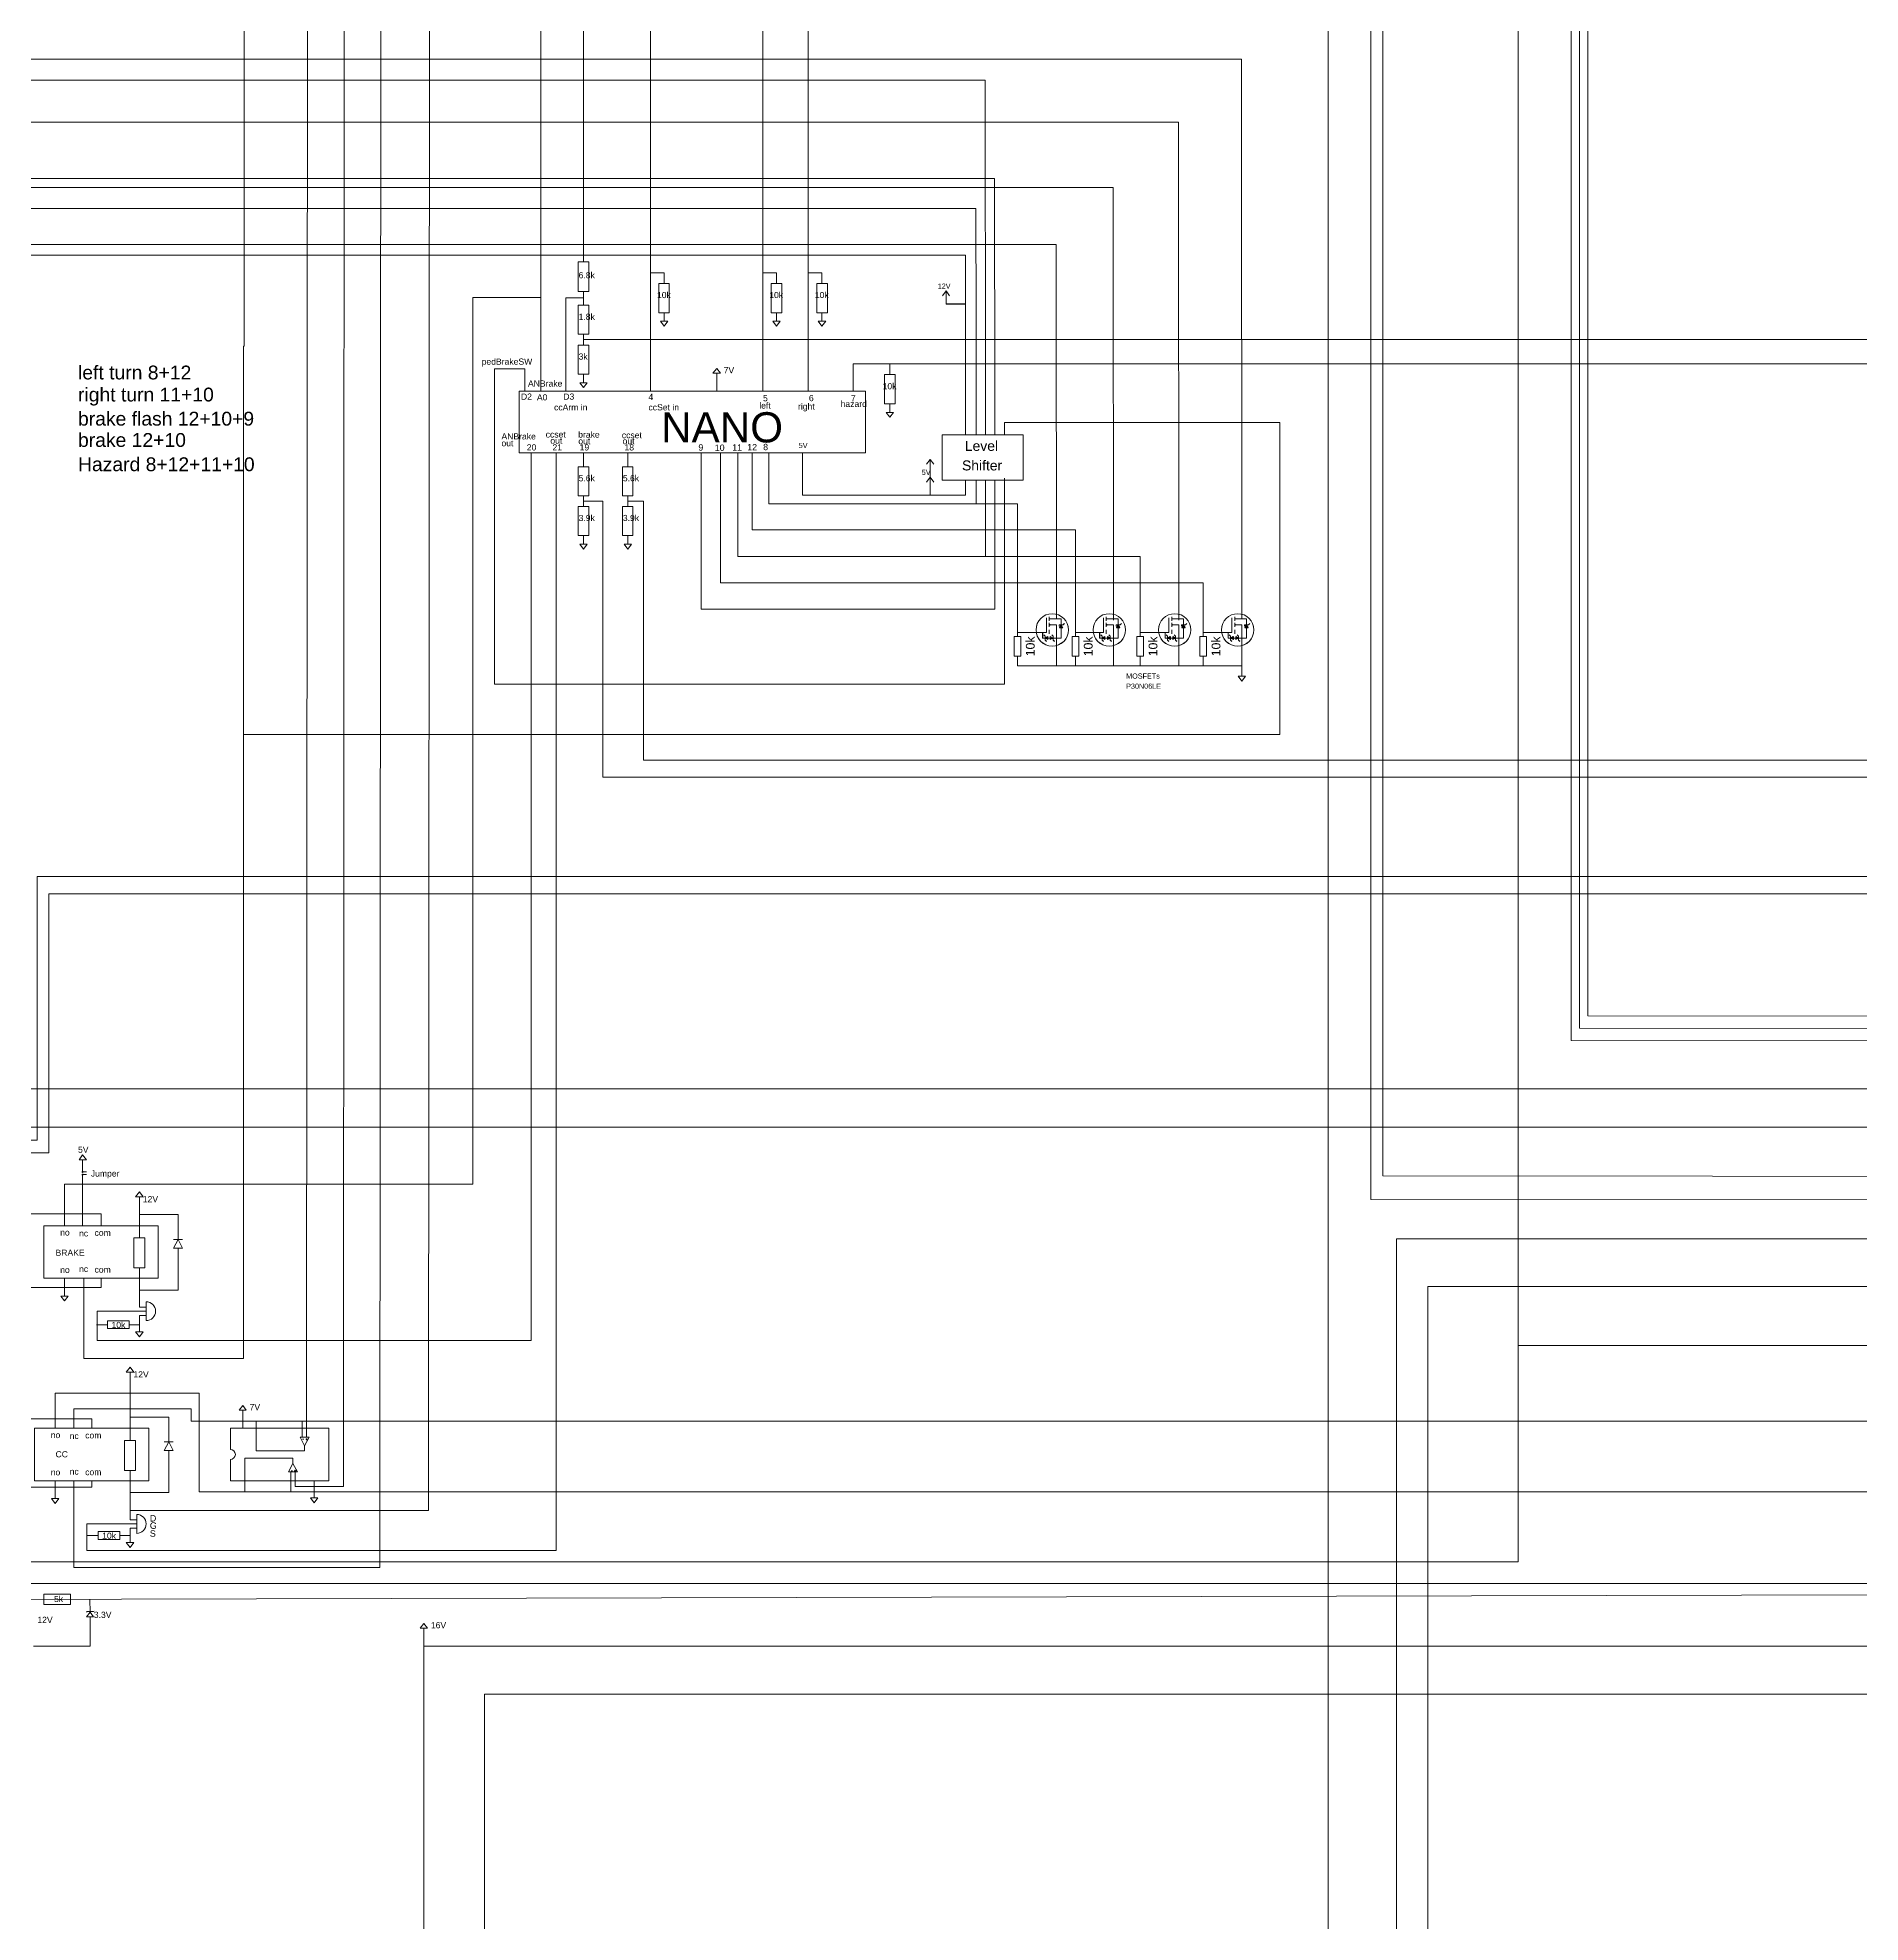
# Model space of a CAD drawing. Header units: inches. Extents: x 4541 to 19811, y -21622 to -6339.
# Drawn here: x 5170 to 6394, y -9390 to -8125 of the extents above; entities that cross this region are included whole.
import ezdxf

# ---------------------------------------------------------------- set-up
doc = ezdxf.new("R2010")
doc.units = ezdxf.units.IN
doc.header["$MEASUREMENT"] = 0
doc.layers.get('0').update_dxf_attribs({"lineweight": 0})
doc.styles.get("Standard").update_dxf_attribs({"font": 'arial.ttf'})

# ---------------------------------------------------------------- blocks, each defined once
blk = doc.blocks.new('N-Mosfet')
at = {"ltscale": 5}
for p, q in [((0, 0), (0, -3.75)), ((-3.38, -3.36), (-3.38, -8.32)), ((-2.4, -3.06), (-2.4, -4.38)), ((-2.4, -3.75), (1.57, -3.75)), ((-2.4, -5.07), (-2.4, -6.4)), ((-2.4, -5.73), (-2.18, -5.58)), ((-2.4, -5.73), (-2.18, -5.89)), ((-2.18, -5.58), (-2.18, -5.89)), ((-2.18, -5.73), (0, -5.73)), ((0, -5.73), (0, -14.49)), ((0.93, -6.19), (0.92, -5.75)), ((0.92, -5.75), (1.57, -5.75)), ((1.57, -5.75), (1.05, -6.68)), ((1.57, -3.75), (1.57, -10.18)), ((2.22, -5.75), (1.57, -5.75)), ((1.57, -5.75), (2.09, -6.68)), ((2.66, -5.31), (2.22, -5.75)), ((-3.38, -8.32), (-8.86, -8.32)), ((-4.64, -8.32), (-4.64, -10.18)), ((1.57, -10.18), (-4.64, -10.18)), ((-4.25, -9.09), (-3.81, -9.53)), ((-3.81, -9.53), (-3.81, -10.18)), ((-3.81, -10.18), (-2.88, -9.66)), ((-3.81, -10.83), (-3.81, -10.18)), ((-3.81, -10.18), (-2.88, -10.7)), ((-3.37, -11.27), (-3.81, -10.83)), ((-3.38, -8.32), (-3.38, -8.32)), ((-2.88, -9.66), (-2.88, -10.18)), ((-2.88, -10.7), (-2.88, -10.18)), ((-2.4, -7.44), (-2.4, -8.76)), ((-1.12, -10.18), (-2.05, -9.66)), ((-2.05, -9.66), (-2.05, -10.18)), ((-1.12, -10.18), (-2.05, -10.7)), ((-2.05, -10.7), (-2.05, -10.18)), ((-1.56, -9.09), (-1.12, -9.53)), ((-1.12, -9.53), (-1.12, -10.18)), ((-1.12, -10.83), (-1.12, -10.18)), ((-0.68, -11.27), (-1.12, -10.83)), ((1.05, -6.68), (1.57, -6.68)), ((2.09, -6.68), (1.57, -6.68))]:
    blk.add_line(p, q, dxfattribs=at)
blk.add_circle((-1.4, -7.43), 5.44, dxfattribs=at)

msp = doc.modelspace()

# ---------------------------------------------------------------- linework, layer by layer
for p, q in [((5591, -8283.1), (5581.8, -8283.1)), ((5591, -8283.1), (5591, -8290.3)), ((5666.4, -8283.1), (5657.2, -8283.1)), ((5666.4, -8283.1), (5666.4, -8290.3)), ((5697, -8283.1), (5687.8, -8283.1)), ((5697, -8283.1), (5697, -8290.3)), ((5536.9, -8299.8), (5525, -8299.8)), ((5525, -8299.8), (5525, -8362.5)), ((5536.9, -8295.6), (5536.9, -8304.8)), ((5591, -8309.8), (5591, -8315.6)), ((5666.4, -8309.8), (5666.4, -8315.6)), ((5697, -8309.8), (5697, -8315.6)), ((5536.9, -8324.3), (5536.9, -8331.5)), ((5536.9, -8351.1), (5536.9, -8356.8)), ((5742.5, -8344.2), (5742.5, -8351.4)), ((5742.5, -8370.9), (5742.5, -8376.7)), ((5536.9, -8404), (5536.9, -8413.2)), ((5566.6, -8404), (5566.6, -8413.2)), ((5536.9, -8432.7), (5536.9, -8439.9)), ((5566.6, -8432.7), (5566.6, -8439.9)), ((5536.9, -8459.5), (5536.9, -8465.2)), ((5566.6, -8459.5), (5566.6, -8465.2)), ((5849.6, -8515.4), (5849.6, -8514)), ((5849.6, -8514), (5849.6, -8516.7)), ((5854.4, -8515.4), (5849.6, -8515.4)), ((5849.6, -8516.7), (5849.6, -8515.4)), ((5849.6, -8515.4), (5857.6, -8515.4)), ((5857.6, -8515.4), (5857.6, -8521.3)), ((5828.2, -8524.6), (5828.2, -8527.1)), ((5846.8, -8527), (5845.9, -8526.1)), ((5845.9, -8526.1), (5846.8, -8527)), ((5846.8, -8528.3), (5846.8, -8527)), ((5846.8, -8527), (5846.8, -8529.6)), ((5846.8, -8528.3), (5848.7, -8527.2)), ((5848.7, -8527.2), (5848.7, -8529.3)), ((5849.6, -8519.4), (5849.6, -8518.1)), ((5849.6, -8518.1), (5849.6, -8520.7)), ((5850.1, -8519.1), (5849.6, -8519.4)), ((5849.6, -8519.4), (5850.1, -8519.7)), ((5850.1, -8519.7), (5849.6, -8519.4)), ((5849.6, -8520.7), (5849.6, -8519.4)), ((5849.6, -8519.4), (5850.1, -8519.7)), ((5849.6, -8522.8), (5849.6, -8525.4)), ((5850.1, -8519.4), (5850.1, -8519.1)), ((5854.4, -8519.4), (5850.1, -8519.4)), ((5850.1, -8519.7), (5850.1, -8519.4)), ((5850.1, -8519.4), (5854.4, -8519.4)), ((5852.2, -8528.3), (5850.3, -8527.2)), ((5850.3, -8527.2), (5850.3, -8529.3)), ((5852.2, -8527), (5851.3, -8526.1)), ((5851.3, -8526.1), (5852.2, -8527)), ((5852.2, -8528.3), (5852.2, -8527)), ((5852.2, -8527), (5852.2, -8529.6)), ((5854.4, -8528.3), (5854.4, -8519.4)), ((5854.4, -8519.4), (5854.4, -8546.8)), ((5858.9, -8519.4), (5856.3, -8519.4)), ((5856.3, -8519.4), (5856.3, -8520.3)), ((5856.3, -8520.3), (5856.3, -8519.4)), ((5856.3, -8519.4), (5857.6, -8519.4)), ((5857.6, -8519.4), (5856.5, -8521.3)), ((5856.5, -8521.3), (5858.6, -8521.3)), ((5858.6, -8521.3), (5857.6, -8519.4)), ((5858.6, -8521.3), (5857.6, -8519.4)), ((5857.6, -8519.4), (5858.9, -8519.4)), ((5857.6, -8519.4), (5857.6, -8528.3)), ((5857.6, -8521.3), (5858.6, -8521.3)), ((5858.9, -8519.4), (5859.7, -8518.5)), ((5859.7, -8518.5), (5858.9, -8519.4)), ((5846.8, -8528.3), (5845.2, -8528.3)), ((5852.2, -8528.3), (5846.8, -8528.3)), ((5848.7, -8529.3), (5846.8, -8528.3)), ((5846.8, -8529.6), (5846.8, -8528.3)), ((5846.8, -8529.6), (5847.7, -8530.5)), ((5847.7, -8530.5), (5846.8, -8529.6)), ((5850.3, -8529.3), (5852.2, -8528.3)), ((5854.4, -8528.3), (5852.2, -8528.3)), ((5852.2, -8529.6), (5852.2, -8528.3)), ((5852.2, -8529.6), (5853.1, -8530.5)), ((5853.1, -8530.5), (5852.2, -8529.6)), ((5857.6, -8528.3), (5854.4, -8528.3)), ((5854.4, -8546.8), (5854.4, -8528.3)), ((5178, -8699.9), (5178, -8699.9)), ((5238.7, -8915.3), (5264.7, -8915.3)), ((5264.7, -8915.3), (5264.7, -8932)), ((5238.7, -8930.9), (5238.7, -8922.8)), ((5264.7, -8932), (5261.6, -8937.8)), ((5261.6, -8932), (5267.7, -8932)), ((5264.7, -8932), (5267.7, -8937.8)), ((5261.6, -8937.8), (5264.7, -8937.8)), ((5267.7, -8937.8), (5264.7, -8937.8)), ((5264.7, -8937.8), (5264.7, -8966.1)), ((5238.7, -8958.1), (5238.7, -8951.1)), ((5238.7, -8977.4), (5238.7, -8958.1)), ((5264.7, -8966.1), (5238.7, -8966.1)), ((5238.7, -8977.4), (5243.2, -8977.4)), ((5238.7, -8980.2), (5243.2, -8980.2)), ((5243.2, -8980.2), (5243.2, -8973.9)), ((5243.2, -8980.2), (5243.2, -8986.5)), ((5217.4, -8989.3), (5209.8, -8989.3)), ((5278.9, -9035.3), (5182.1, -9035.3)), ((5182.1, -9035.3), (5182.1, -9058.7)), ((5208.8, -9045.8), (5194.6, -9045.8)), ((5194.6, -9045.8), (5194.6, -9058.7)), ((5273.5, -9045.8), (5208.8, -9045.8)), ((5273.5, -9054.1), (5273.5, -9045.8)), ((5278.9, -9101.5), (5278.9, -9035.3)), ((5232.4, -9051.3), (5258.4, -9051.3)), ((5232.4, -9066.9), (5232.4, -9058.7)), ((5258.4, -9051.3), (5258.4, -9068)), ((5317.2, -9054.1), (5273.5, -9054.1)), ((5348.1, -9054.1), (5317.2, -9054.1)), ((5317.2, -9054.1), (5317.2, -9058.7)), ((5317.2, -9074), (5317.2, -9058.7)), ((5348.1, -9058.7), (5348.1, -9054.1)), ((5348.1, -9064.7), (5348.1, -9058.7)), ((5351, -9064.7), (5351, -9058.7)), ((5258.4, -9068), (5255.3, -9073.7)), ((5255.3, -9068), (5261.4, -9068)), ((5258.4, -9068), (5261.4, -9073.7)), ((5349.6, -9070.5), (5346.6, -9064.7)), ((5346.6, -9064.7), (5349.6, -9064.7)), ((5348.3, -9066.1), (5349.2, -9066.1)), ((5349.6, -9070.5), (5352.7, -9064.7)), ((5352.7, -9064.7), (5349.6, -9064.7)), ((5349.6, -9070.5), (5349.6, -9074)), ((5351.7, -9066.2), (5350.4, -9066.2)), ((5351, -9066.7), (5351, -9065.6)), ((5255.3, -9073.7), (5258.4, -9073.7)), ((5261.4, -9073.7), (5258.4, -9073.7)), ((5258.4, -9073.7), (5258.4, -9102)), ((5341.8, -9078.8), (5309.4, -9078.8)), ((5309.4, -9078.8), (5309.4, -9094.1)), ((5349.6, -9074), (5317.2, -9074)), ((5341.8, -9082.4), (5338.8, -9088.1)), ((5341.8, -9082.4), (5341.8, -9078.8)), ((5341.8, -9082.4), (5344.9, -9088.1)), ((5232.4, -9094.1), (5232.4, -9087.1)), ((5232.4, -9120.3), (5232.4, -9094.1)), ((5309.4, -9094.1), (5309.4, -9101.5)), ((5338.8, -9088.1), (5341.8, -9088.1)), ((5340.3, -9088.1), (5340.3, -9094.1)), ((5340.4, -9101.5), (5340.3, -9094.1)), ((5340.5, -9087.4), (5341.4, -9087.4)), ((5344.9, -9088.1), (5341.8, -9088.1)), ((5343.9, -9087.3), (5342.6, -9087.3)), ((5343.2, -9086.8), (5343.2, -9087.9)), ((5343.2, -9088.1), (5343.2, -9094.1)), ((5356.1, -9094.1), (5356.1, -9105.6)), ((5258.4, -9102), (5232.4, -9102)), ((5309.4, -9101.5), (5278.9, -9101.5)), ((5309.4, -9101.5), (5340.4, -9101.5)), ((5232.4, -9120.3), (5236.9, -9120.3)), ((5236.9, -9123), (5236.9, -9116.7)), ((5211.1, -9130.7), (5203.5, -9130.7)), ((5232.4, -9123), (5236.9, -9123)), ((5236.9, -9123), (5236.9, -9129.4)), ((5203.6, -9181.9), (5203.3, -9182.2)), ((5203.6, -9181.9), (5207.9, -9181.9)), ((5205.6, -9182.2), (5205.5, -9173.7)), ((5208.3, -9181.6), (5207.9, -9181.9))]:
    msp.add_line(p, q)
at = {"color": 1, "ltscale": 5}
for p, q in [((5780.3, -8304.1), (5780.3, -8295.1)), ((5793.4, -8304.1), (5780.3, -8304.1)), ((5793.4, -8391.9), (5793.4, -8304.1)), ((5626.3, -8347.2), (5623.8, -8350.5)), ((5628.8, -8350.5), (5623.8, -8350.5)), ((5626.3, -8347.2), (5628.8, -8350.5)), ((5769.6, -8429.1), (5769.6, -8408.3)), ((5769.6, -8420.2), (5767.1, -8423.5)), ((5769.6, -8420.2), (5772.1, -8423.5)), ((5793.4, -8432.3), (5793.4, -8422.2)), ((5200.6, -8875.3), (5198.2, -8878.6)), ((5203.1, -8878.6), (5198.2, -8878.6)), ((5200.6, -8875.3), (5203.1, -8878.6)), ((5238.7, -8900.1), (5236.2, -8903.5)), ((5241.2, -8903.5), (5236.2, -8903.5)), ((5238.7, -8900.1), (5241.2, -8903.5)), ((5232.4, -9017.8), (5229.9, -9021.1)), ((5234.9, -9021.1), (5229.9, -9021.1)), ((5232.4, -9017.8), (5234.9, -9021.1)), ((5308.1, -9043.4), (5305.6, -9046.7)), ((5310.5, -9046.7), (5305.6, -9046.7)), ((5308.1, -9043.4), (5310.5, -9046.7)), ((5429.7, -9189.8), (5427.3, -9193.1)), ((5432.2, -9193.1), (5427.3, -9193.1)), ((5429.7, -9189.8), (5432.2, -9193.1))]:
    msp.add_line(p, q, dxfattribs=at)
at = {"ltscale": 5}
for p, q in [((5591, -8318.9), (5588.5, -8315.6)), ((5588.5, -8315.6), (5593.5, -8315.6)), ((5591, -8318.9), (5593.5, -8315.6)), ((5666.4, -8318.9), (5664, -8315.6)), ((5664, -8315.6), (5668.9, -8315.6)), ((5666.4, -8318.9), (5668.9, -8315.6)), ((5697, -8318.9), (5694.5, -8315.6)), ((5694.5, -8315.6), (5699.5, -8315.6)), ((5697, -8318.9), (5699.5, -8315.6)), ((5536.9, -8360.1), (5534.4, -8356.8)), ((5534.4, -8356.8), (5539.4, -8356.8)), ((5536.9, -8360.1), (5539.4, -8356.8)), ((5813.1, -8383.6), (5813.1, -8368.6)), ((5742.5, -8380), (5740.1, -8376.7)), ((5740.1, -8376.7), (5745, -8376.7)), ((5742.5, -8380), (5745, -8376.7)), ((5813.1, -8391.9), (5813.1, -8383.6)), ((5819.5, -8420.9), (5819.5, -8422.2)), ((5536.9, -8468.5), (5534.4, -8465.2)), ((5534.4, -8465.2), (5539.4, -8465.2)), ((5536.9, -8468.5), (5539.4, -8465.2)), ((5566.6, -8468.5), (5564.1, -8465.2)), ((5564.1, -8465.2), (5569, -8465.2)), ((5566.6, -8468.5), (5569, -8465.2)), ((5875.4, -8524.6), (5867.1, -8524.6)), ((5867.1, -8524.6), (5867.1, -8527.1)), ((5918.9, -8524.6), (5910.6, -8524.6)), ((5961.2, -8524.6), (5952.9, -8524.6)), ((5828.2, -8540.5), (5828.2, -8546.8)), ((5854.4, -8536.9), (5854.4, -8546.8)), ((5867.1, -8540.5), (5867.1, -8546.8)), ((5892.7, -8546.8), (5892.7, -8530.7)), ((5910.6, -8540.5), (5910.6, -8546.8)), ((5936.6, -8546.8), (5936.6, -8530.7)), ((5952.9, -8540.5), (5952.9, -8546.8)), ((5978.9, -8546.8), (5978.9, -8530.7)), ((5854.4, -8546.8), (5867.1, -8546.8)), ((5867.1, -8546.8), (5892.7, -8546.8)), ((5892.7, -8546.8), (5910.6, -8546.8)), ((5910.6, -8546.8), (5936.6, -8546.8)), ((5936.6, -8546.8), (5952.9, -8546.8)), ((5952.9, -8546.8), (5978.9, -8546.8)), ((5978.9, -8553.8), (5978.9, -8546.8)), ((5978.9, -8557.1), (5976.5, -8553.8)), ((5976.5, -8553.8), (5981.4, -8553.8)), ((5978.9, -8557.1), (5981.4, -8553.8)), ((5356.1, -9108.9), (5353.6, -9105.6)), ((5353.6, -9105.6), (5358.5, -9105.6)), ((5356.1, -9108.9), (5358.5, -9105.6)), ((5205.6, -9182.2), (5203.1, -9185.5)), ((5208, -9185.5), (5203.1, -9185.5)), ((5205.6, -9182.2), (5208, -9185.5))]:
    msp.add_line(p, q, dxfattribs=at)
at = {"color": 1}
for p, q in [((5626.3, -8362.5), (5626.3, -8350.5)), ((5683.9, -8432.3), (5683.9, -8404)), ((5200.6, -8886.4), (5200.6, -8878.6)), ((5200.6, -8888.9), (5200.6, -8922.8)), ((5201, -8886.7), (5203.3, -8886.7)), ((5201, -8888.5), (5203.3, -8888.5)), ((5238.7, -8915.3), (5238.7, -8903.5)), ((5238.7, -8922.8), (5238.7, -8915.3)), ((5232.4, -9051.3), (5232.4, -9021.1)), ((5308.1, -9058.7), (5308.1, -9046.7)), ((5232.4, -9058.7), (5232.4, -9051.3)), ((5429.7, -9205.1), (5429.7, -9193.1))]:
    msp.add_line(p, q, dxfattribs=at)
at = {"color": 3}
for p, q in [((5188.4, -8958.1), (5188.4, -8970)), ((5238.7, -8983), (5243.2, -8983)), ((5238.7, -8983), (5238.7, -8994)), ((5238.7, -8989.3), (5231.8, -8989.3)), ((5182.1, -9094.1), (5182.1, -9105.9)), ((5232.4, -9130.7), (5225.5, -9130.7)), ((5232.4, -9125.8), (5236.9, -9125.8)), ((5232.4, -9125.8), (5232.4, -9135.6))]:
    msp.add_line(p, q, dxfattribs=at)
at = {"color": 3, "ltscale": 5}
for p, q in [((5188.4, -8973.3), (5185.9, -8970)), ((5185.9, -8970), (5190.9, -8970)), ((5188.4, -8973.3), (5190.9, -8970)), ((5238.7, -8997.3), (5236.2, -8994)), ((5236.2, -8994), (5241.2, -8994)), ((5238.7, -8997.3), (5241.2, -8994)), ((5182.1, -9109.3), (5179.6, -9105.9)), ((5179.6, -9105.9), (5184.6, -9105.9)), ((5182.1, -9109.3), (5184.6, -9105.9)), ((5232.4, -9138.9), (5229.9, -9135.6)), ((5229.9, -9135.6), (5234.9, -9135.6)), ((5232.4, -9138.9), (5234.9, -9135.6))]:
    msp.add_line(p, q, dxfattribs=at)
for points in [[(5194.6, -9094.1), (5194.6, -9152.3), (5400.2, -9152.3), (5400.8, -8079), (5400.8, -7831.8), (5400.7, -7831.8), (5400.7, -7750.3), (5400.7, -7128.3), (5396.3, -7128.3), (5388, -7130.8)], [(5238.1, -7130.8), (5246.4, -7128.3), (5250.9, -7128.3), (5250.9, -7668.5), (5250.9, -7767.5), (5308.7, -7767.5), (5309, -8079), (5309, -8332.3), (5308.5, -8332.3), (5308.5, -9011.9), (5201.4, -9011.9), (5201.4, -8958.1)], [(5351, -9058.7), (5351.5, -8079), (5351.5, -7731.7), (5438.9, -7731.7), (5438.9, -7668.5), (5438.9, -7135)], [(6036.8, -9436.5), (6036.8, -7324.9), (6036.8, -7183.8), (6032.4, -7183.8), (6024.1, -7186.3)], [(6094.4, -7199.3), (6065.5, -7199.3), (6065.5, -7314), (6065.5, -8905.3), (7369.2, -8905.7), (7368.5, -9211.7)], [(6201.5, -7195.4), (6164.5, -7195.4), (6164.5, -9003.3)], [(6094.4, -7214.9), (6073.5, -7214.9), (6073.5, -7314), (6073.5, -8889.2), (7401.6, -8890.7), (7400.9, -9212.8)], [(5135.8, -8865.3), (5170, -8865.3), (5170, -8688.3), (6694.7, -8688.3), (6694.7, -7246.8), (6710.7, -7246.8)], [(5232.4, -9114), (5432.9, -9114), (5433.4, -8079), (5433.4, -7748.4), (5605.6, -7748.4), (5605.6, -7310.6), (5605.6, -7296.5), (5625.1, -7296.5), (5625.1, -7246.5), (5603.5, -7246.5), (5603.5, -7256.2), (5605.4, -7256.2), (5601.5, -7256.2)], [(6670.8, -7246.1), (6670.8, -9237.3), (5470.5, -9237.3), (5470.5, -9436.5)], [(5135.8, -8873.9), (5178, -8873.9), (5178, -8699.9), (6707.6, -8699.9), (6707.6, -7255.7), (6711.1, -7255.7)], [(5508.3, -8362.5), (5508.3, -8079), (5508.3, -7267.8)], [(5581.8, -8362.5), (5581.8, -8079), (5581.8, -7695.1), (5581.8, -7266.9), (5603.5, -7266.9)], [(6508.6, -7263.1), (6551.7, -7263.1), (6551.7, -8344.2), (5717.9, -8344.2), (5717.9, -8362.5)], [(5343.2, -9094.1), (5343.2, -9098), (5375.7, -9098), (5376.2, -8079), (5376.2, -7797.3), (5703.8, -7797.3), (5703.8, -7695.9), (5703.8, -7307.6), (5703.8, -7291.7), (5714.5, -7291.7), (5714.5, -7277), (5702.1, -7277)], [(5135.8, -8856.7), (7531.6, -8856.7), (7531.6, -8419), (7531.6, -7365.1)], [(5135.8, -8831), (7543.5, -8831), (7543.5, -8419), (7543.5, -7365.1)], [(5035.1, -8139.6), (5978.6, -8139.6), (5978.9, -8515.4), (5974.1, -8515.4), (5974.1, -8514), (5974.1, -8516.7), (5974.1, -8515.4), (5982.1, -8515.4), (5982.1, -8519.4), (5980.8, -8519.4), (5980.8, -8520.3), (5980.8, -8519.4), (5983.4, -8519.4), (5984.3, -8518.5), (5983.4, -8519.4), (5982.1, -8519.4), (5981, -8521.3), (5983.1, -8521.3), (5982.1, -8519.4), (5982.1, -8528.3), (5978.9, -8528.3), (5978.9, -8519.4), (5974.6, -8519.4), (5974.6, -8519.1), (5974.1, -8519.4), (5974.6, -8519.7), (5974.6, -8519.1), (5974.1, -8519.4), (5974.1, -8518.1), (5974.1, -8520.7), (5974.1, -8519.4), (5974.6, -8519.7), (5974.6, -8519.4), (5978.9, -8519.4), (5978.9, -8553.8), (5976.5, -8553.8), (5978.9, -8557.1), (5981.4, -8553.8), (5978.9, -8553.8), (5978.9, -8528.3), (5976.7, -8528.3), (5976.7, -8527), (5975.8, -8526.1), (5976.7, -8527), (5976.7, -8529.6), (5977.6, -8530.5), (5976.7, -8529.6), (5976.7, -8528.3), (5974.8, -8527.2), (5974.8, -8529.3), (5976.7, -8528.3), (5971.3, -8528.3), (5973.2, -8527.2), (5973.2, -8529.3), (5971.3, -8528.3), (5971.3, -8529.6), (5972.2, -8530.5), (5971.3, -8529.6), (5971.3, -8527), (5970.4, -8526.1), (5971.3, -8527), (5971.3, -8528.3), (5969.7, -8528.3), (5969.7, -8524.6), (5972.2, -8524.6), (5972.2, -8515)], [(5035.1, -8153.6), (5806.5, -8153.6), (5806.8, -8357.3), (5806.8, -8357.3), (5806.8, -8391.9)], [(5035.1, -8181.9), (5936.3, -8181.9), (5936.6, -8516.2), (5936.6, -8515.4), (5931.8, -8515.4), (5931.8, -8514), (5931.8, -8516.7), (5931.8, -8515.4), (5939.8, -8515.4), (5939.8, -8519.4), (5938.5, -8519.4), (5938.5, -8520.3), (5938.5, -8519.4), (5941.1, -8519.4), (5942, -8518.5), (5941.1, -8519.4), (5939.8, -8519.4), (5938.7, -8521.3), (5940.8, -8521.3), (5939.8, -8519.4), (5939.8, -8528.3), (5934.4, -8528.3), (5934.4, -8527), (5933.5, -8526.1), (5934.4, -8527), (5934.4, -8529.6), (5935.3, -8530.5), (5934.4, -8529.6), (5934.4, -8528.3), (5932.5, -8527.2), (5932.5, -8529.3), (5934.4, -8528.3), (5929, -8528.3), (5930.9, -8527.2), (5930.9, -8529.3), (5929, -8528.3), (5929, -8529.6), (5929.9, -8530.5), (5929, -8529.6), (5929, -8527), (5928.1, -8526.1), (5929, -8527), (5929, -8528.3), (5927.4, -8528.3), (5927.4, -8524.6), (5929.9, -8524.6), (5929.9, -8514.6), (5929.9, -8524.6), (5927.4, -8524.6), (5927.4, -8528.3), (5936.6, -8528.3), (5936.6, -8519.4), (5932.3, -8519.4), (5932.3, -8519.1), (5931.8, -8519.4), (5932.3, -8519.7), (5932.3, -8519.1), (5931.8, -8519.4), (5931.8, -8518.1), (5931.8, -8520.7), (5931.8, -8519.4), (5932.3, -8519.7), (5932.3, -8519.4), (5936.6, -8519.4), (5936.6, -8546.8)], [(5035.1, -8219.6), (5812.8, -8219.6), (5813.1, -8368.6), (5813.1, -8368.6), (5813.1, -8391.9)], [(5035.2, -8225.8), (5892.5, -8225.8), (5892.7, -8516.2), (5892.7, -8515.4), (5887.9, -8515.4), (5887.9, -8514), (5887.9, -8516.7), (5887.9, -8515.4), (5895.9, -8515.4), (5895.9, -8521.3), (5896.9, -8521.3), (5895.9, -8519.4), (5894.8, -8521.3), (5896.9, -8521.3), (5895.9, -8519.4), (5897.2, -8519.4), (5898.1, -8518.5), (5897.2, -8519.4), (5894.6, -8519.4), (5894.6, -8520.3), (5894.6, -8519.4), (5895.9, -8519.4), (5895.9, -8528.3), (5883.5, -8528.3), (5883.5, -8524.6), (5886, -8524.6), (5886, -8514.6), (5886, -8524.6), (5867.1, -8524.6)], [(5035.1, -8239.8), (5800.4, -8239.8), (5800.6, -8313.9), (5800.6, -8313.9), (5800.6, -8391.9)], [(5035.2, -8264.1), (5854.2, -8264.1), (5854.4, -8515.4), (5857.6, -8515.4), (5857.6, -8528.3), (5845.2, -8528.3), (5845.2, -8524.6), (5847.7, -8524.6), (5847.7, -8514.6)], [(5188.4, -8922.8), (5188.4, -8894.8), (5462.5, -8894.8), (5462.5, -8299.5), (5508.3, -8299.5)], [(5536.9, -8327.9), (7066.6, -8327.9), (7063.3, -9209.5)], [(5819.5, -8422.2), (5819.5, -8559.2), (5477.2, -8559.2), (5477.2, -8347.5), (5497.4, -8347.5), (5497.4, -8362.5)], [(5308.5, -8592.9), (6004.5, -8592.9), (6004.5, -8383.6), (5819.5, -8383.6), (5819.5, -8391.9)], [(5232.4, -9123), (5203.5, -9123), (5203.5, -9140.8), (5518.5, -9140.8), (5518.5, -8404)], [(5501.8, -8404), (5501.8, -8999.8), (5210.3, -8999.8), (5210.3, -8980.2), (5238.7, -8980.2)], [(5615.9, -8404), (5615.9, -8508.8), (5813.1, -8508.8), (5813.1, -8422.2)], [(5628.9, -8404), (5628.9, -8491.1), (5952.9, -8491.1), (5952.9, -8527.1), (5952.9, -8524.6), (5972.2, -8524.6), (5969.7, -8524.6), (5969.7, -8528.3), (5982.1, -8528.3), (5982.1, -8515.4), (5974.1, -8515.4)], [(5640.4, -8404), (5640.4, -8473.4), (5910.6, -8473.4), (5910.6, -8527.1), (5910.6, -8524.6), (5927.4, -8524.6), (5927.4, -8528.3), (5939.8, -8528.3), (5939.8, -8515.4), (5931.8, -8515.4), (5936.6, -8515.4)], [(5650.2, -8404), (5650.2, -8455.7), (5867.1, -8455.7), (5867.1, -8524.6), (5886, -8524.6), (5886, -8514.6), (5886, -8524.6), (5883.5, -8524.6), (5883.5, -8528.3), (5885.1, -8528.3), (5885.1, -8527), (5884.2, -8526.1), (5885.1, -8527), (5885.1, -8529.6), (5886, -8530.5), (5885.1, -8529.6), (5885.1, -8528.3), (5887, -8529.3), (5887, -8527.2), (5885.1, -8528.3), (5890.5, -8528.3), (5888.6, -8527.2), (5888.6, -8529.3), (5890.5, -8528.3), (5890.5, -8527), (5889.6, -8526.1), (5890.5, -8527), (5890.5, -8529.6), (5891.4, -8530.5), (5890.5, -8529.6), (5890.5, -8528.3), (5892.7, -8528.3), (5892.7, -8519.4), (5888.4, -8519.4), (5888.4, -8519.1), (5887.9, -8519.4), (5887.9, -8518.1), (5887.9, -8520.7), (5887.9, -8519.4), (5888.4, -8519.7), (5888.4, -8519.4), (5892.7, -8519.4), (5892.7, -8546.8)], [(5661.2, -8404), (5661.2, -8438.1), (5828.2, -8438.1), (5828.2, -8524.6), (5847.7, -8524.6), (5847.7, -8514.6), (5847.7, -8524.6), (5845.2, -8524.6), (5845.2, -8528.3), (5857.6, -8528.3), (5857.6, -8515.4), (5849.6, -8515.4), (5857.6, -8515.4), (5857.6, -8528.3), (5845.2, -8528.3), (5845.2, -8524.6), (5828.2, -8524.6), (5828.2, -8438.1), (5800.5, -8438.1), (5800.6, -8422.2)], [(5806.8, -8422.2), (5806.8, -8473.4), (5910.6, -8473.4), (5910.6, -8524.6), (5927.4, -8524.6), (5927.4, -8528.3), (5939.8, -8528.3), (5939.8, -8515.4), (5931.8, -8515.4)], [(7107.7, -9209.6), (7107.7, -8621.7), (5549.8, -8621.7), (5549.8, -8436.3), (5536.9, -8436.3)], [(5566.6, -8436.3), (5577.2, -8436.3), (5577.2, -8610.3), (7150, -8610.3), (7149.3, -9209.5)], [(5828.2, -8527.1), (5826, -8527.1), (5826, -8540.5), (5830.4, -8540.5), (5830.4, -8527.1), (5828.2, -8527.1), (5826, -8527.1), (5826, -8540.5), (5828.2, -8540.5), (5828.2, -8546.8)], [(5867.1, -8527.1), (5864.9, -8527.1), (5864.9, -8540.5), (5869.4, -8540.5), (5869.4, -8527.1), (5867.1, -8527.1), (5864.9, -8527.1), (5864.9, -8540.5), (5867.1, -8540.5), (5867.1, -8546.8)], [(5867.1, -8524.6), (5867.1, -8527.1)], [(5887.9, -8522.8), (5887.9, -8525.4)], [(5910.6, -8540.5), (5908.4, -8540.5), (5908.4, -8527.1), (5912.9, -8527.1), (5912.9, -8540.5), (5910.6, -8540.5)], [(5931.8, -8522.8), (5931.8, -8525.4)], [(5950.7, -8527.1), (5955.2, -8527.1), (5955.2, -8540.5), (5950.7, -8540.5), (5950.7, -8527.1)], [(5974.1, -8522.8), (5974.1, -8525.4)], [(5910.6, -8546.8), (5910.6, -8540.5)], [(5952.9, -8540.5), (5952.9, -8546.8)], [(5828.2, -8546.8), (5978.9, -8546.8)], [(5213, -8922.8), (5213, -8914.9), (5159.4, -8914.9), (5159.4, -8931.4), (5135.8, -8931.4)], [(6082.7, -9436.5), (6082.7, -8931.7), (7401.6, -8931.7), (7400.8, -9210.4)], [(5213, -8958.1), (5213, -8964.2), (5158.1, -8964.2), (5158.1, -8952.1), (5135.8, -8952.1)], [(6082.7, -9490.9), (6082.7, -9477.8), (6103.7, -9477.8), (6103.7, -8963.6), (7369.1, -8963.6), (7368.4, -9210.2)], [(5210.3, -8988.5), (5210.3, -8990)], [(7015.3, -9125.8), (7015.3, -9003.3), (6164.5, -9003.3), (6164.5, -9148.5), (5137.1, -9148.5)], [(5206.7, -9058.7), (5206.7, -9052.5), (5154.2, -9052.5), (5154.2, -9063)], [(5299.8, -9079.7), (5299.8, -9094.1), (5366, -9094.1), (5366, -9058.7), (5299.8, -9058.7), (5299.8, -9073.1)], [(5348.1, -9054.1), (6962.3, -9054.1), (6961.8, -9143.5), (6972.9, -9143.5), (6972.7, -9209.4)], [(5206.7, -9094.1), (5206.7, -9098.4), (5156.6, -9098.4), (5156.6, -9112.7), (5135.8, -9112.7)], [(5340.4, -9101.5), (6922.6, -9101.5), (6922.2, -9144.2), (6934.6, -9144.2), (6934.4, -9209.2)], [(5135.8, -9173.8), (6767.6, -9169.7), (6767.6, -9208.5)]]:
    msp.add_lwpolyline(points)
at = {"color": 7}
for points in [[(5657.2, -8362.5), (5657.2, -8079), (5657.2, -7344.2), (5657.2, -7324.6), (5657.2, -7183.8), (5652.8, -7183.8), (5644.5, -7186.3)], [(5687.8, -8362.5), (5687.8, -8079), (5688.7, -7183.8), (5684.3, -7183.8), (5676, -7186.3)]]:
    msp.add_lwpolyline(points, dxfattribs=at)
at = {"ltscale": 5}
for points in [[(6200, -7236.5), (6200, -7314.1), (6200, -8798.5), (8264.8, -8799.1)], [(6205.6, -7236.5), (6205.6, -7314.1), (6205.6, -8790.2), (8264.8, -8790.7)], [(5536.9, -8275.6), (5536.9, -8079), (5536.9, -7696.4), (5536.9, -7310.6), (5536.9, -7296.5), (5525.3, -7296.5), (5525.3, -7266.9), (5544.7, -7266.9)]]:
    msp.add_lwpolyline(points, dxfattribs=at)
at = {"color": 1, "ltscale": 5}
msp.add_lwpolyline([(6211.2, -7236.5), (6211.2, -7314.1), (6211.2, -8781.8), (8264.9, -8782.4)], dxfattribs=at)
at = {"color": 1}
for points in [[(6650.9, -7246.1), (6647.1, -7246.1), (6647.1, -9205.1), (5429.7, -9205.1), (5429.7, -9436.5)], [(5035.1, -8271.1), (4904.5, -8271.2), (5793.3, -8271.1), (5793.4, -8303.9), (5780.3, -8303.9), (5780.3, -8295.1), (5777.8, -8298.5), (5780.3, -8295.2), (5782.7, -8298.5)], [(5769.6, -8432.3), (5769.6, -8408.3), (5767.1, -8411.6), (5769.6, -8408.3), (5772.1, -8411.6)], [(5683.9, -8432.3), (5793.4, -8432.3)]]:
    msp.add_lwpolyline(points, dxfattribs=at)
for points in [[(5533.3, -8295.6), (5540.4, -8295.6), (5540.4, -8275.6), (5533.3, -8275.6)], [(5587.4, -8309.8), (5594.5, -8309.8), (5594.5, -8290.3), (5587.4, -8290.3)], [(5662.9, -8309.8), (5670, -8309.8), (5670, -8290.3), (5662.9, -8290.3)], [(5693.5, -8309.8), (5700.6, -8309.8), (5700.6, -8290.3), (5693.5, -8290.3)], [(5533.3, -8324.3), (5540.4, -8324.3), (5540.4, -8304.8), (5533.3, -8304.8)], [(5533.3, -8351.1), (5540.4, -8351.1), (5540.4, -8331.5), (5533.3, -8331.5)], [(5493.6, -8362.5), (5726.3, -8362.5), (5726.3, -8404), (5493.6, -8404)], [(5739, -8370.9), (5746.1, -8370.9), (5746.1, -8351.4), (5739, -8351.4)], [(5533.3, -8432.7), (5540.4, -8432.7), (5540.4, -8413.2), (5533.3, -8413.2)], [(5563, -8432.7), (5570.1, -8432.7), (5570.1, -8413.2), (5563, -8413.2)], [(5533.3, -8459.5), (5540.4, -8459.5), (5540.4, -8439.9), (5533.3, -8439.9)], [(5563, -8459.5), (5570.1, -8459.5), (5570.1, -8439.9), (5563, -8439.9)], [(5826, -8527.1), (5830.4, -8527.1), (5830.4, -8540.5), (5826, -8540.5)], [(5864.9, -8527.1), (5869.4, -8527.1), (5869.4, -8540.5), (5864.9, -8540.5)], [(5908.4, -8527.1), (5912.9, -8527.1), (5912.9, -8540.5), (5908.4, -8540.5)], [(5950.7, -8527.1), (5955.2, -8527.1), (5955.2, -8540.5), (5950.7, -8540.5)], [(5174.5, -8958.1), (5251.4, -8958.1), (5251.4, -8922.8), (5174.5, -8922.8)], [(5235, -8930.9), (5242.3, -8930.9), (5242.3, -8951.1), (5235, -8951.1)], [(5217.4, -8991.9), (5231.8, -8991.9), (5231.8, -8986.6), (5217.4, -8986.6)], [(5168.2, -9094.1), (5245.1, -9094.1), (5245.1, -9058.7), (5168.2, -9058.7)], [(5228.7, -9066.9), (5236.1, -9066.9), (5236.1, -9087.1), (5228.7, -9087.1)], [(5211.1, -9133.4), (5225.5, -9133.4), (5225.5, -9128), (5211.1, -9128)], [(5174.5, -9170.2), (5174.5, -9177.2), (5192.4, -9177.2), (5192.4, -9170.2)]]:
    msp.add_lwpolyline(points, close=True)
msp.add_lwpolyline([(5780.3, -8295.2), (5782.7, -8298.5)], close=True, dxfattribs=at)
at = {"ltscale": 5}
msp.add_lwpolyline([(5777.6, -8391.9), (5832, -8391.9), (5832, -8422.2), (5777.6, -8422.2)], close=True, dxfattribs=at)
at = {"color": 3}
for points in [[(5238.7, -8990), (5238.7, -8988.5)], [(5167.7, -9205.2), (5205.6, -9205.2), (5205.6, -9185.5)]]:
    msp.add_lwpolyline(points, dxfattribs=at)
at = {"ltscale": 20}
msp.add_lwpolyline([(5137, -9163), (6719.5, -9163)], dxfattribs=at)
for centre, radius in [((5851.6, -8522.8), 10.9), ((5889.9, -8522.8), 10.9), ((5933.8, -8522.8), 10.9), ((5976.1, -8522.8), 10.9), ((5851.6, -8522.8), 2.524354896707238e-29), ((5933.8, -8522.8), 5.048709793414476e-29)]:
    msp.add_circle(centre, radius)
at = {"color": 1}
for centre in [(5200.6, -8886.7), (5200.6, -8888.5)]:
    msp.add_circle(centre, 0.324, dxfattribs=at)
for centre, radius in [((5243.2, -8980.2), 6.34), ((5299.8, -9076.4), 3.32), ((5236.9, -9123), 6.34)]:
    msp.add_arc(centre, radius, 270, 90)

# ---------------------------------------------------------------- block references
at = {"ltscale": 5, "xscale": 2, "yscale": 2, "zscale": 2}
for p in [(5854.4, -8507.9), (5892.7, -8507.9), (5936.6, -8507.9), (5978.9, -8507.9)]:
    msp.add_blockref('N-Mosfet', p, dxfattribs=at)

# ---------------------------------------------------------------- texts
for s, height, p in [('6.8k', 4.13, (5533.6, -8286.7)), ('10k', 4.13, (5586.2, -8300)), ('10k', 4.13, (5661.6, -8300)), ('10k', 4.13, (5692.2, -8300)), ('1.8k', 4.13, (5533.6, -8314.6)), ('3k', 4.13, (5533.6, -8341.3)), ('left turn 8+12', 9.282, (5197.5, -8354.6)), ('pedBrakeSW', 4.13, (5468.5, -8344.7)), ('right turn 11+10', 9.282, (5197.5, -8369.4)), ('ANBrake', 4.13, (5499.6, -8359.4)), ('10k', 4.13, (5737.7, -8361.2)), ('brake flash 12+10+9', 9.282, (5197.5, -8385.6)), ('D2', 4.13, (5494.9, -8368.2)), ('A0', 4.13, (5505.6, -8368.7)), ('ccArm in', 4.13, (5517.1, -8375.4)), ('D3', 4.13, (5523.3, -8368.2)), ('4', 4.13, (5580.5, -8368.4)), ('ccSet in', 4.13, (5580.5, -8375.4)), ('NANO', 20.28, (5589, -8396.9)), ('left', 4.13, (5654.9, -8374.2)), ('5', 4.13, (5657.4, -8369.3)), ('right', 4.13, (5680.9, -8374.8)), ('6', 4.13, (5688.2, -8369.2)), ('hazard', 4.13, (5709.5, -8373.1)), ('7', 4.13, (5716.4, -8369.4)), ('brake 12+10', 9.282, (5197.5, -8399.9)), ('ANBrake', 4.13, (5481.8, -8394.9)), ('out', 4.13, (5481.8, -8399.5)), ('20', 4.13, (5498.8, -8402.3)), ('ccset ', 4.13, (5511.5, -8393.6)), ('out', 4.13, (5514.6, -8397.8)), ('21', 4.13, (5516, -8402.3)), ('brake', 4.13, (5533.3, -8393.7)), ('out', 4.13, (5533.4, -8398.1)), ('19', 4.13, (5534.3, -8402.3)), ('ccset', 4.13, (5562.6, -8394.1)), ('out', 4.13, (5563.1, -8398.1)), ('18', 4.13, (5564.4, -8402.3)), ('9', 4.26, (5614, -8402.4)), ('10', 4.26, (5625, -8402.6)), ('11', 4.26, (5636.7, -8402.4)), ('12', 4.26, (5646.8, -8402.2)), ('8', 4.26, (5657.5, -8402.1)), ('5V', 3.47, (5681.4, -8400.7)), ('Level', 6.68, (5792.9, -8402.6)), ('Hazard 8+12+11+10', 9.282, (5197.5, -8416.2)), ('Shifter', 6.68, (5791, -8415.7)), ('5.6k', 4.13, (5533.6, -8423)), ('5.6k', 4.13, (5563.3, -8423)), ('3.9k', 4.13, (5533.6, -8449.7)), ('3.9k', 4.13, (5563.3, -8449.7)), ('MOSFETs', 3.47, (5901.2, -8555.5)), ('P30N06LE', 3.47, (5901.2, -8562.3)), ('no', 4.13, (5185.5, -8929.4)), ('nc', 4.13, (5198.2, -8930)), ('com ', 4.13, (5208.6, -8929.6)), ('BRAKE', 4.13, (5182.4, -8943)), ('no', 4.13, (5185.5, -8954.5)), ('nc', 4.13, (5198.2, -8953.9)), ('com ', 4.13, (5208.6, -8954.3)), ('10k', 4.13, (5220, -8991.5)), ('no', 4.13, (5179.2, -9065.4)), ('nc', 4.13, (5191.9, -9066)), ('com ', 4.13, (5202.3, -9065.6)), ('CC', 4.13, (5182.4, -9078.3)), ('no', 4.13, (5179.2, -9090.4)), ('nc', 4.13, (5191.9, -9089.9)), ('com ', 4.13, (5202.3, -9090.3)), ('G', 4.33, (5245.7, -9126.3)), ('D', 4.33, (5245.7, -9121.4)), ('10k', 4.13, (5213.7, -9133)), ('S', 4.33, (5245.7, -9131.6)), ('5k', 4.13, (5181.4, -9175.5)), ('3.3V', 4.13, (5208.1, -9186.1))]:
    msp.add_text(s, height=height).set_placement(p)
at = {"color": 1}
for s, height, p in [('12V', 3.47, (5774.7, -8293.7)), ('7V', 4.13, (5631, -8350.5)), ('5V', 3.47, (5764, -8418.7)), ('5V', 4.13, (5197.5, -8873.8)), ('Jumper', 4.13, (5206.1, -8889.8)), ('12V', 4.13, (5241, -8907)), ('12V', 4.13, (5234.7, -9024.7)), ('7V', 4.13, (5312.7, -9046.7)), ('12V', 4.13, (5170.2, -9189.5)), ('16V', 4.13, (5434.4, -9193.1))]:
    msp.add_text(s, height=height, dxfattribs=at).set_placement(p)
for p in [(5839.8, -8540.5), (5878.7, -8540.5), (5922.2, -8540.5), (5964.5, -8540.5)]:
    msp.add_text('10k', height=5.91, rotation=90).set_placement(p)

doc.saveas('drawing.dxf')
